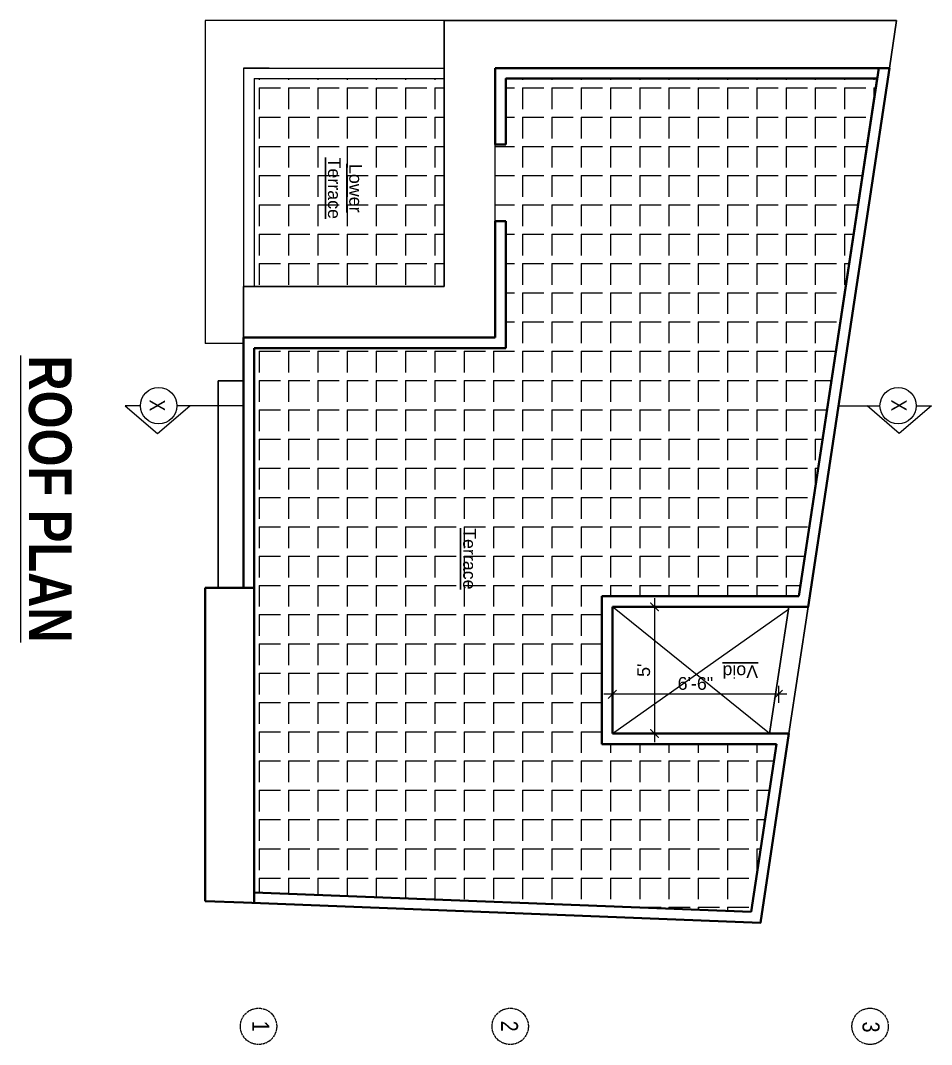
# Model space of a CAD drawing. Header units: inches. Extents: x 136316 to 155547, y -21384 to -17606.
# Drawn here: x 153027.8 to 153455.8, y -18156.9 to -17675.8 of the extents above; entities that cross this region are included whole.
import ezdxf

# ---------------------------------------------------------------- set-up
doc = ezdxf.new("R2010")
doc.units = ezdxf.units.IN
doc.header["$LTSCALE"] = 0.5
doc.header["$MEASUREMENT"] = 0
doc.header["$PDMODE"] = 66
doc.linetypes.add('CENTER', pattern=[2, 1.25, -0.25, 0.25, -0.25])
for name, color, linetype, lineweight in [('Annotations-Bold.w', 177, 'Continuous', 13), ('DIM 1-100', 4, 'Continuous', 13), ('HACTH', 253, 'Continuous', 9), ('hatch', 9, 'Continuous', 5), ('PARAPET', 50, 'Continuous', 13), ('TEXT', 220, 'Continuous', 9), ('Text-100.w', 254, 'Continuous', 9), ('wall', 1, 'Continuous', 40), ('wall light', 6, 'Continuous', 25)]:
    doc.layers.add(name, color=color, linetype=linetype, lineweight=lineweight)
doc.styles.add('ARAIL', font='ARIALN.TTF')
doc.styles.add('arial', font='arial.ttf')
doc.styles.add('arial.', font='arial.ttf')
doc.styles.get("Standard").update_dxf_attribs({"font": 'arial.ttf'})
doc.dimstyles.new('1 by 96', dxfattribs={"dimtxt": 6, "dimasz": 4, "dimexe": 4, "dimexo": 4, "dimgap": 2, "dimtad": 1, "dimdec": 0, "dimzin": 0, "dimdsep": 46, "dimlunit": 4, "dimtxsty": 'Standard', "dimblk": 'ARCHTICK', "dimcen": 0, "dimdle": 4, "dimadec": 0, "dimazin": 0, "dimtfac": 1, "dimtdec": 0, "dimtix": 1, "dimtofl": 0, "dimtmove": 1, "dimatfit": 3, "dimldrblk": 'ARCHTICK', "dimfxl": 4, "dimfxlon": 1, "dimtolj": 1, "dimtzin": 0, "dimlwd": -1, "dimlwe": -1, "dimarcsym": 0})
pattern_1 = [(270, (172857.452, 128565.09), (13.75, -6e-15), [10, -3.75]), (360, (172857.452, 128565.09), (7e-15, 13.75), [10, -3.75])]

# ---------------------------------------------------------------- blocks, each defined once
blk = doc.blocks.new('_ArchTick')
at = {"color": 0, "linetype": 'ByBlock', "const_width": 0.15}
blk.add_lwpolyline([(-0.5, -0.5), (0.5, 0.5)], dxfattribs=at)
blk = doc.blocks.new('*D590')
at = {"layer": 'Defpoints', "color": 0, "transparency": 16777216}
for p in [(153305.87, -17951.25), (153305.87, -18010.79), (153325.65, -18010.79)]:
    blk.add_point(p, dxfattribs=at)
at = {"layer": 'DIM 1-100', "color": 0, "transparency": 16777216}
for p, q in [((153325.65, -17947.25), (153325.65, -18014.79)), ((153321.65, -17951.25), (153329.65, -17951.25)), ((153321.65, -18010.79), (153329.65, -18010.79))]:
    blk.add_line(p, q, dxfattribs=at)
at = {"layer": 'DIM 1-100', "color": 0, "transparency": 16777216, "xscale": 4, "yscale": 4, "zscale": 4}
for p, rotation in [((153325.65, -17951.25), 90), ((153325.65, -18010.79), 270)]:
    blk.add_blockref('_ArchTick', p, dxfattribs=dict(at, rotation=rotation))
at = {"layer": 'DIM 1-100', "color": 0, "transparency": 16777216, "insert": (153320.6, -17981.02), "char_height": 6, "attachment_point": 5, "rotation": 90}
blk.add_mtext("\\A1;5'", dxfattribs=at)
blk = doc.blocks.new('*D591')
at = {"layer": 'Defpoints', "color": 0, "transparency": 16777216}
for p in [(153383.86, -17983.52), (153305.87, -17992.33), (153305.87, -18010.79)]:
    blk.add_point(p, dxfattribs=at)
at = {"layer": 'DIM 1-100', "color": 0, "transparency": 16777216}
for p, q in [((153305.87, -17996.33), (153305.87, -17988.33)), ((153383.86, -17988.33), (153383.86, -17996.33)), ((153387.86, -17992.33), (153301.87, -17992.33))]:
    blk.add_line(p, q, dxfattribs=at)
at = {"layer": 'DIM 1-100', "color": 0, "transparency": 16777216, "xscale": 4, "yscale": 4, "zscale": 4, "rotation": 180}
blk.add_blockref('_ArchTick', (153305.87, -17992.33), dxfattribs=at)
at = {"layer": 'DIM 1-100', "color": 0, "transparency": 16777216, "xscale": 4, "yscale": 4, "zscale": 4}
blk.add_blockref('_ArchTick', (153383.86, -17992.33), dxfattribs=at)
at = {"layer": 'DIM 1-100', "color": 0, "transparency": 16777216, "insert": (153344.86, -17987.27), "char_height": 6, "attachment_point": 5}
blk.add_mtext('\\A1;6\'-6"', dxfattribs=at)

msp = doc.modelspace()

# ---------------------------------------------------------------- hatches: boundary and pattern name
at = {"layer": 'HACTH'}
h = msp.add_hatch(dxfattribs=at)
h.set_pattern_fill('ANGLE', color=256, scale=50, angle=-90)
h.set_pattern_definition(pattern_1)
h.paths.add_polyline_path([(153393.53, -17946.25), (153430.24, -17703.1), (153255.87, -17703.1), (153255.87, -17734.1), (153250.87, -17734.1), (153250.87, -17770.1), (153255.87, -17770.1), (153255.87, -17829.75), (153137.64, -17829.75), (153137.64, -18085.4), (153371.13, -18094.61), (153383.03, -18015.79), (153300.87, -18015.79), (153300.87, -18010.79), (153300.87, -17946.25)])
h.paths.add_polyline_path([(153233.06, -17912.85), (153233.06, -17944.73), (153245.42, -17944.73), (153245.42, -17912.85)], flags=24)
at = {"layer": 'hatch'}
h = msp.add_hatch(dxfattribs=at)
h.set_pattern_fill('ANGLE', color=256, scale=50, angle=-90)
h.set_pattern_definition(pattern_1)
h.paths.add_polyline_path([(153226.88, -17800.75), (153226.88, -17703.1), (153137.64, -17703.1), (153137.64, -17800.75)])
h.paths.add_polyline_path([(153169.56, -17738.73), (153169.56, -17770.61), (153191.92, -17770.61), (153191.92, -17738.73)], flags=24)

# ---------------------------------------------------------------- linework, layer by layer
at = {"layer": 'Annotations-Bold.w', "linetype": 'CENTER', "ltscale": 1.5}
for centre in [(153139.64, -18148.34), (153257.87, -18148.34), (153426.94, -18148.34)]:
    msp.add_circle(centre, 8.53, dxfattribs=at)
at = {"layer": 'HACTH', "ltscale": 100}
for p, q in [((153226.88, -17675.77), (153114.64, -17675.77)), ((153114.64, -17675.77), (153114.64, -17827.58)), ((153132.64, -17827.58), (153114.64, -17827.58))]:
    msp.add_line(p, q, dxfattribs=at)
at = {"layer": 'HACTH'}
msp.add_line((153250.87, -17770.1), (153250.87, -17734.1), dxfattribs=at)
at = {"layer": 'hatch'}
for p, q in [((153379.74, -18010.79), (153305.87, -17951.25)), ((153305.87, -18010.79), (153388.56, -17952.38))]:
    msp.add_line(p, q, dxfattribs=at)
at = {"layer": 'PARAPET'}
for p, q in [((153144.64, -17698.1), (153132.64, -17698.1)), ((153132.64, -17698.1), (153132.64, -17800.75)), ((153132.64, -17698.1), (153226.88, -17698.1)), ((153137.64, -17703.1), (153137.64, -17800.75)), ((153137.64, -17703.1), (153226.88, -17703.1))]:
    msp.add_line(p, q, dxfattribs=at)
at = {"layer": 'TEXT'}
for points in [[(153084.17, -17856.75), (153077.03, -17856.75), (153092.17, -17869.84), (153107.31, -17856.75)], [(153132.64, -17856.75), (153101.24, -17856.75)], [(153412.1, -17856.75), (153431.58, -17856.75)], [(153448.65, -17856.75), (153455.79, -17856.75), (153440.65, -17869.84), (153425.51, -17856.75)]]:
    msp.add_lwpolyline(points, dxfattribs=at)
for centre in [(153092.7, -17856.75), (153440.12, -17856.75)]:
    msp.add_circle(centre, 8.53, dxfattribs=at)
at = {"layer": 'wall'}
for p, q in [((153250.87, -17734.1), (153250.87, -17698.1)), ((153431, -17698.1), (153393.53, -17946.25)), ((153250.87, -17824.75), (153250.87, -17770.1)), ((153255.87, -17829.75), (153255.87, -17770.1)), ((153132.64, -17942.25), (153132.64, -17824.75)), ((153132.64, -17824.75), (153250.87, -17824.75)), ((153137.64, -18090.41), (153137.64, -17829.75)), ((153137.64, -17829.75), (153255.87, -17829.75)), ((153137.64, -17942.25), (153114.64, -17942.25)), ((153114.64, -17942.25), (153114.64, -18089.5)), ((153300.87, -17946.25), (153393.53, -17946.25)), ((153300.87, -17946.25), (153300.87, -18010.79)), ((153305.87, -17951.25), (153397.83, -17951.25)), ((153305.87, -17951.25), (153305.87, -18010.79)), ((153300.87, -18015.79), (153300.87, -18010.79)), ((153388.84, -18010.79), (153305.87, -18010.79)), ((153383.03, -18015.79), (153300.87, -18015.79)), ((153383.03, -18015.79), (153371.13, -18094.61)), ((153132.64, -18090.21), (153114.64, -18089.5)), ((153371.13, -18094.61), (153137.64, -18085.4))]:
    msp.add_line(p, q, dxfattribs=at)
for points in [[(153250.87, -17698.1), (153433.94, -17698.1), (153436.05, -17698.1), (153397.83, -17951.25)], [(153255.87, -17734.1), (153255.87, -17703.1), (153430.24, -17703.1), (153393.53, -17946.25)], [(153250.87, -17734.1), (153255.87, -17734.1)], [(153250.87, -17770.1), (153255.87, -17770.1)], [(153388.84, -18010.79), (153375.4, -18099.78), (153132.64, -18090.21)]]:
    msp.add_lwpolyline(points, dxfattribs=at)
at = {"layer": 'wall light', "ltscale": 100}
for p, q in [((153226.88, -17675.77), (153439.42, -17675.77)), ((153226.88, -17800.75), (153226.88, -17675.77)), ((153132.64, -17800.75), (153226.88, -17800.75)), ((153132.64, -17824.75), (153132.64, -17800.75)), ((153120.64, -17845), (153132.64, -17845)), ((153120.64, -17942.25), (153120.64, -17845))]:
    msp.add_line(p, q, dxfattribs=at)
at = {"layer": 'wall light'}
for p, q in [((153439.42, -17675.77), (153436.05, -17698.1)), ((153397.83, -17951.25), (153388.84, -18010.79))]:
    msp.add_line(p, q, dxfattribs=at)
msp.add_lwpolyline([(153379.74, -18010.79), (153388.73, -17951.25)], dxfattribs=at)

# ---------------------------------------------------------------- texts
at = {"layer": 'Annotations-Bold.w', "linetype": 'CENTER', "ltscale": 1.5, "char_height": 8, "attachment_point": 1, "rotation": 270, "style": 'ARAIL'}
for s, insert in [('1', (153144.69, -18145.79)), ('2', (153261.54, -18145.7)), ('3', (153431.37, -18146.13))]:
    msp.add_mtext_dynamic_manual_height_columns(s, width=6.5393, gutter_width=100, heights=[0], dxfattribs=dict(at, insert=insert))
at = {"layer": 'TEXT', "lineweight": -2, "char_height": 6, "width": 127.5059, "attachment_point": 5, "style": 'arial.'}
for s, insert, rotation in [('{\\LLower\\PTerrace}', (153180.23, -17754.6), 270), ('{\\LTerrace}', (153238.73, -17928.71), 270), ('{\\LVoid}', (153365.96, -17981.71), 180)]:
    msp.add_mtext(s, dxfattribs=dict(at, insert=insert, rotation=rotation))
at = {"layer": 'TEXT', "char_height": 7.2, "rotation": 270, "style": 'ARAIL'}
for insert, attachment_point in [((153095.67, -17853.87), 1), ((153444.05, -17859.35), 3)]:
    msp.add_mtext_dynamic_manual_height_columns('X', width=125.4648, gutter_width=90, heights=[0], dxfattribs=dict(at, insert=insert, attachment_point=attachment_point))
at = {"layer": 'Text-100.w', "insert": (153051.8, -17900.57), "char_height": 20, "width": 569.1024, "attachment_point": 2, "rotation": 270, "style": 'arial'}
msp.add_mtext('\\A1;{\\fArial Narrow|b1|i0|c0|p34;\\LROOF PLAN}', dxfattribs=at)

# ---------------------------------------------------------------- dimensions: what is measured, and where the dimension line sits
at = {"layer": 'DIM 1-100'}
dim = msp.add_linear_dim(base=(153325.65, -18010.79), p1=(153305.87, -17951.25), p2=(153305.87, -18010.79), angle=270, dimstyle='1 by 96', dxfattribs=at)
dim.commit()
dim.dimension.update_dxf_attribs({"geometry": '*D590', "text_midpoint": (153320.6, -17981.02)})
dim = msp.add_linear_dim(base=(153305.87, -17992.33), p1=(153383.86, -17983.52), p2=(153305.87, -18010.79), dimstyle='1 by 96', dxfattribs=at)
dim.commit()
dim.dimension.update_dxf_attribs({"geometry": '*D591', "text_midpoint": (153344.86, -17987.27)})

doc.saveas('drawing.dxf')
